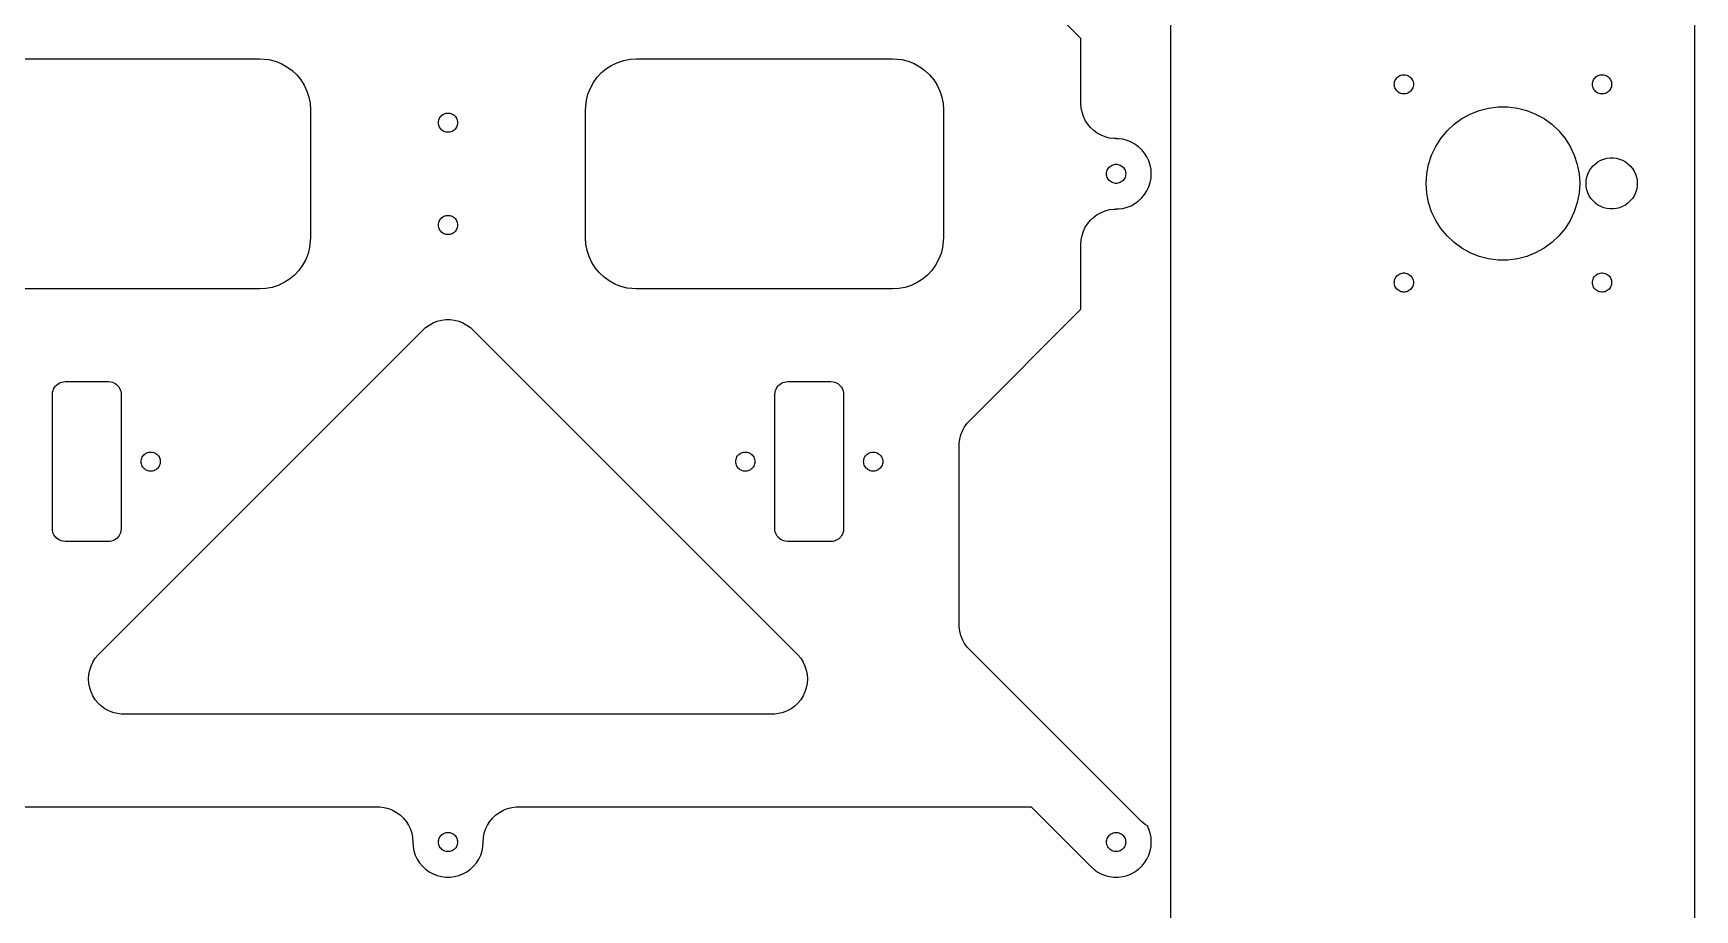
# Model space of a CAD drawing. Header units: metres. Extents: x -400 to 400, y -75 to 435.
# Drawn here: x -269.9 to -10, y 107.4 to 244.5 of the extents above; entities that cross this region are included whole.
import ezdxf

# ---------------------------------------------------------------- set-up
doc = ezdxf.new("R2010")
doc.units = ezdxf.units.M

msp = doc.modelspace()

# ---------------------------------------------------------------- linework, layer by layer
for p, q in [((-92, 365), (-92, 80)), ((-106, 243.685), (-123.315, 261)), ((-10, 20), (-10, 250)), ((-106, 233.5), (-106, 243.685)), ((-274.5, 240.5), (-234.5, 240.5)), ((-234.5, 240.5), (-233.001, 240.358)), ((-233.001, 240.358), (-232.028, 240.108)), ((-232.028, 240.108), (-231.094, 239.739)), ((-231.094, 239.739), (-230.213, 239.255)), ((-230.213, 239.255), (-229.401, 238.664)), ((-180.202, 238.972), (-179.354, 239.51)), ((-179.354, 239.51), (-178.445, 239.938)), ((-178.445, 239.938), (-177.49, 240.249)), ((-177.49, 240.249), (-176.503, 240.437)), ((-176.503, 240.437), (-175.5, 240.5)), ((-175.5, 240.5), (-135.5, 240.5)), ((-135.5, 240.5), (-134.001, 240.358)), ((-134.001, 240.358), (-133.028, 240.108)), ((-133.028, 240.108), (-132.094, 239.739)), ((-132.094, 239.739), (-131.213, 239.255)), ((-131.213, 239.255), (-130.401, 238.664)), ((-229.401, 238.664), (-228.668, 237.976)), ((-228.668, 237.976), (-228.028, 237.202)), ((-228.028, 237.202), (-227.49, 236.354)), ((-182.739, 235.906), (-182.255, 236.787)), ((-182.255, 236.787), (-181.664, 237.599)), ((-181.664, 237.599), (-180.976, 238.332)), ((-180.976, 238.332), (-180.202, 238.972)), ((-130.401, 238.664), (-129.668, 237.976)), ((-129.668, 237.976), (-129.028, 237.202)), ((-129.028, 237.202), (-128.49, 236.354)), ((-57, 236.5), (-56.9882, 236.688)), ((-56.9882, 236.312), (-57, 236.5)), ((-56.9882, 236.688), (-56.9529, 236.873)), ((-56.9529, 236.873), (-56.8947, 237.052)), ((-56.8947, 237.052), (-56.8145, 237.223)), ((-56.8145, 237.223), (-56.7135, 237.382)), ((-56.7135, 237.382), (-56.5934, 237.527)), ((-56.5934, 237.527), (-56.4561, 237.656)), ((-56.4561, 237.656), (-56.3037, 237.766)), ((-56.3037, 237.766), (-56.1387, 237.857)), ((-56.1387, 237.857), (-55.9635, 237.927)), ((-55.9635, 237.927), (-55.7811, 237.973)), ((-55.7811, 237.973), (-55.5942, 237.997)), ((-55.5942, 237.997), (-55.4058, 237.997)), ((-55.4058, 237.997), (-55.2189, 237.973)), ((-55.2189, 237.973), (-55.0365, 237.927)), ((-55.0365, 237.927), (-54.8613, 237.857)), ((-54.8613, 237.857), (-54.6963, 237.766)), ((-54.6963, 237.766), (-54.5439, 237.656)), ((-54.5439, 237.656), (-54.4066, 237.527)), ((-54.4066, 237.527), (-54.2865, 237.382)), ((-54.2865, 237.382), (-54.1855, 237.223)), ((-54.1855, 237.223), (-54.1053, 237.052)), ((-54.1053, 237.052), (-54.0471, 236.873)), ((-54.0471, 236.873), (-54.0118, 236.688)), ((-54.0118, 236.688), (-54, 236.5)), ((-54, 236.5), (-54.0118, 236.312)), ((-26, 236.5), (-25.9882, 236.688)), ((-25.9882, 236.312), (-26, 236.5)), ((-25.9882, 236.688), (-25.9529, 236.873)), ((-25.9529, 236.873), (-25.8947, 237.052)), ((-25.8947, 237.052), (-25.8145, 237.223)), ((-25.8145, 237.223), (-25.7135, 237.382)), ((-25.7135, 237.382), (-25.5935, 237.527)), ((-25.5935, 237.527), (-25.4561, 237.656)), ((-25.4561, 237.656), (-25.3037, 237.766)), ((-25.3037, 237.766), (-25.1387, 237.857)), ((-25.1387, 237.857), (-24.9635, 237.927)), ((-24.9635, 237.927), (-24.7811, 237.973)), ((-24.7811, 237.973), (-24.5942, 237.997)), ((-24.5942, 237.997), (-24.4058, 237.997)), ((-24.4058, 237.997), (-24.2189, 237.973)), ((-24.2189, 237.973), (-24.0365, 237.927)), ((-24.0365, 237.927), (-23.8613, 237.857)), ((-23.8613, 237.857), (-23.6963, 237.766)), ((-23.6963, 237.766), (-23.5439, 237.656)), ((-23.5439, 237.656), (-23.4066, 237.527)), ((-23.4066, 237.527), (-23.2865, 237.382)), ((-23.2865, 237.382), (-23.1855, 237.223)), ((-23.1855, 237.223), (-23.1053, 237.052)), ((-23.1053, 237.052), (-23.0471, 236.873)), ((-23.0471, 236.873), (-23.0118, 236.688)), ((-23.0118, 236.688), (-23, 236.5)), ((-23, 236.5), (-23.0118, 236.312)), ((-227.49, 236.354), (-227.062, 235.445)), ((-227.062, 235.445), (-226.751, 234.49)), ((-226.751, 234.49), (-226.563, 233.503)), ((-183.5, 232.5), (-183.358, 233.999)), ((-183.358, 233.999), (-183.108, 234.972)), ((-183.108, 234.972), (-182.739, 235.906)), ((-128.49, 236.354), (-128.062, 235.445)), ((-128.062, 235.445), (-127.751, 234.49)), ((-127.751, 234.49), (-127.563, 233.503)), ((-56.9529, 236.127), (-56.9882, 236.312)), ((-56.8947, 235.948), (-56.9529, 236.127)), ((-56.8145, 235.777), (-56.8947, 235.948)), ((-56.7135, 235.618), (-56.8145, 235.777)), ((-56.5934, 235.473), (-56.7135, 235.618)), ((-56.4561, 235.344), (-56.5934, 235.473)), ((-56.3037, 235.234), (-56.4561, 235.344)), ((-56.1387, 235.143), (-56.3037, 235.234)), ((-55.9635, 235.073), (-56.1387, 235.143)), ((-55.7811, 235.027), (-55.9635, 235.073)), ((-55.5942, 235.003), (-55.7811, 235.027)), ((-55.4058, 235.003), (-55.5942, 235.003)), ((-55.2189, 235.027), (-55.4058, 235.003)), ((-55.0365, 235.073), (-55.2189, 235.027)), ((-54.8613, 235.143), (-55.0365, 235.073)), ((-54.6963, 235.234), (-54.8613, 235.143)), ((-54.5439, 235.344), (-54.6963, 235.234)), ((-54.4066, 235.473), (-54.5439, 235.344)), ((-54.2865, 235.618), (-54.4066, 235.473)), ((-54.1855, 235.777), (-54.2865, 235.618)), ((-54.1053, 235.948), (-54.1855, 235.777)), ((-54.0471, 236.127), (-54.1053, 235.948)), ((-54.0118, 236.312), (-54.0471, 236.127)), ((-25.9529, 236.127), (-25.9882, 236.312)), ((-25.8947, 235.948), (-25.9529, 236.127)), ((-25.8145, 235.777), (-25.8947, 235.948)), ((-25.7135, 235.618), (-25.8145, 235.777)), ((-25.5935, 235.473), (-25.7135, 235.618)), ((-25.4561, 235.344), (-25.5935, 235.473)), ((-25.3037, 235.234), (-25.4561, 235.344)), ((-25.1387, 235.143), (-25.3037, 235.234)), ((-24.9635, 235.073), (-25.1387, 235.143)), ((-24.7811, 235.027), (-24.9635, 235.073)), ((-24.5942, 235.003), (-24.7811, 235.027)), ((-24.4058, 235.003), (-24.5942, 235.003)), ((-24.2189, 235.027), (-24.4058, 235.003)), ((-24.0365, 235.073), (-24.2189, 235.027)), ((-23.8613, 235.143), (-24.0365, 235.073)), ((-23.6963, 235.234), (-23.8613, 235.143)), ((-23.5439, 235.344), (-23.6963, 235.234)), ((-23.4066, 235.473), (-23.5439, 235.344)), ((-23.2865, 235.618), (-23.4066, 235.473)), ((-23.1855, 235.777), (-23.2865, 235.618)), ((-23.1053, 235.948), (-23.1855, 235.777)), ((-23.0471, 236.127), (-23.1053, 235.948)), ((-23.0118, 236.312), (-23.0471, 236.127)), ((-226.563, 233.503), (-226.5, 232.5)), ((-226.5, 232.5), (-226.5, 212.5)), ((-206.314, 231.223), (-206.214, 231.382)), ((-206.214, 231.382), (-206.093, 231.527)), ((-206.093, 231.527), (-205.956, 231.656)), ((-205.956, 231.656), (-205.804, 231.766)), ((-205.804, 231.766), (-205.639, 231.857)), ((-205.639, 231.857), (-205.464, 231.927)), ((-205.464, 231.927), (-205.281, 231.973)), ((-205.281, 231.973), (-205.094, 231.997)), ((-205.094, 231.997), (-204.906, 231.997)), ((-204.906, 231.997), (-204.719, 231.973)), ((-204.719, 231.973), (-204.536, 231.927)), ((-204.536, 231.927), (-204.361, 231.857)), ((-204.361, 231.857), (-204.196, 231.766)), ((-204.196, 231.766), (-204.044, 231.656)), ((-204.044, 231.656), (-203.907, 231.527)), ((-203.907, 231.527), (-203.786, 231.382)), ((-203.786, 231.382), (-203.686, 231.223)), ((-183.5, 212.5), (-183.5, 232.5)), ((-127.563, 233.503), (-127.5, 232.5)), ((-127.5, 232.5), (-127.5, 212.5)), ((-105.957, 232.811), (-106, 233.5)), ((-105.827, 232.132), (-105.957, 232.811)), ((-105.614, 231.475), (-105.827, 232.132)), ((-105.32, 230.85), (-105.614, 231.475)), ((-46.4299, 231.132), (-45.1093, 231.858)), ((-45.1093, 231.858), (-43.7082, 232.413)), ((-43.7082, 232.413), (-42.2486, 232.787)), ((-42.2486, 232.787), (-40.7535, 232.976)), ((-40.7535, 232.976), (-39.2465, 232.976)), ((-39.2465, 232.976), (-37.7514, 232.787)), ((-37.7514, 232.787), (-36.2918, 232.413)), ((-36.2918, 232.413), (-34.8907, 231.858)), ((-34.8907, 231.858), (-33.5701, 231.132)), ((-206.5, 230.5), (-206.488, 230.688)), ((-206.488, 230.312), (-206.5, 230.5)), ((-206.488, 230.688), (-206.453, 230.873)), ((-206.453, 230.127), (-206.488, 230.312)), ((-206.453, 230.873), (-206.395, 231.052)), ((-206.395, 229.948), (-206.453, 230.127)), ((-206.395, 231.052), (-206.314, 231.223)), ((-206.314, 229.777), (-206.395, 229.948)), ((-206.214, 229.618), (-206.314, 229.777)), ((-206.093, 229.473), (-206.214, 229.618)), ((-205.956, 229.344), (-206.093, 229.473)), ((-205.804, 229.234), (-205.956, 229.344)), ((-205.639, 229.143), (-205.804, 229.234)), ((-205.464, 229.073), (-205.639, 229.143)), ((-205.281, 229.027), (-205.464, 229.073)), ((-205.094, 229.003), (-205.281, 229.027)), ((-204.906, 229.003), (-205.094, 229.003)), ((-204.719, 229.027), (-204.906, 229.003)), ((-204.536, 229.073), (-204.719, 229.027)), ((-204.361, 229.143), (-204.536, 229.073)), ((-204.196, 229.234), (-204.361, 229.143)), ((-204.044, 229.344), (-204.196, 229.234)), ((-203.907, 229.473), (-204.044, 229.344)), ((-203.786, 229.618), (-203.907, 229.473)), ((-203.686, 229.777), (-203.786, 229.618)), ((-203.686, 231.223), (-203.605, 231.052)), ((-203.605, 229.948), (-203.686, 229.777)), ((-203.605, 231.052), (-203.547, 230.873)), ((-203.547, 230.127), (-203.605, 229.948)), ((-203.547, 230.873), (-203.512, 230.688)), ((-203.512, 230.312), (-203.547, 230.127)), ((-203.512, 230.688), (-203.5, 230.5)), ((-203.5, 230.5), (-203.512, 230.312)), ((-104.95, 230.267), (-105.32, 230.85)), ((-104.509, 229.735), (-104.95, 230.267)), ((-104.006, 229.262), (-104.509, 229.735)), ((-103.447, 228.856), (-104.006, 229.262)), ((-102.842, 228.523), (-103.447, 228.856)), ((-49.7082, 228.053), (-48.7476, 229.215)), ((-48.7476, 229.215), (-47.6491, 230.246)), ((-47.6491, 230.246), (-46.4299, 231.132)), ((-33.5701, 231.132), (-32.3509, 230.246)), ((-32.3509, 230.246), (-31.2524, 229.215)), ((-31.2524, 229.215), (-30.2918, 228.053)), ((-102.2, 228.269), (-102.842, 228.523)), ((-101.531, 228.097), (-102.2, 228.269)), ((-100.845, 228.011), (-101.531, 228.097)), ((-100.5, 228.011), (-100.845, 228.011)), ((-100.5, 227.989), (-100.5, 228.011)), ((-100.155, 227.989), (-100.5, 227.989)), ((-99.4694, 227.903), (-100.155, 227.989)), ((-98.8004, 227.731), (-99.4694, 227.903)), ((-98.1582, 227.477), (-98.8004, 227.731)), ((-97.553, 227.144), (-98.1582, 227.477)), ((-96.9942, 226.738), (-97.553, 227.144)), ((-96.4907, 226.265), (-96.9942, 226.738)), ((-96.0504, 225.733), (-96.4907, 226.265)), ((-51.1573, 225.417), (-50.5157, 226.781)), ((-50.5157, 226.781), (-49.7082, 228.053)), ((-30.2918, 228.053), (-29.4843, 226.781)), ((-29.4843, 226.781), (-28.8427, 225.417)), ((-101.714, 223.382), (-101.593, 223.527)), ((-101.593, 223.527), (-101.456, 223.656)), ((-101.456, 223.656), (-101.304, 223.766)), ((-101.304, 223.766), (-101.139, 223.857)), ((-101.139, 223.857), (-100.964, 223.927)), ((-100.964, 223.927), (-100.781, 223.973)), ((-100.781, 223.973), (-100.594, 223.997)), ((-100.594, 223.997), (-100.406, 223.997)), ((-100.406, 223.997), (-100.219, 223.973)), ((-100.219, 223.973), (-100.036, 223.927)), ((-100.036, 223.927), (-99.8613, 223.857)), ((-99.8613, 223.857), (-99.6963, 223.766)), ((-99.6963, 223.766), (-99.5439, 223.656)), ((-99.5439, 223.656), (-99.4066, 223.527)), ((-99.4066, 223.527), (-99.2865, 223.382)), ((-95.6803, 225.15), (-96.0504, 225.733)), ((-95.3862, 224.525), (-95.6803, 225.15)), ((-95.1728, 223.868), (-95.3862, 224.525)), ((-95.0434, 223.189), (-95.1728, 223.868)), ((-51.9054, 222.504), (-51.623, 223.984)), ((-51.623, 223.984), (-51.1573, 225.417)), ((-28.8427, 225.417), (-28.377, 223.984)), ((-28.377, 223.984), (-28.0946, 222.504)), ((-26.2361, 223.351), (-25.9159, 223.738)), ((-25.9159, 223.738), (-25.5497, 224.082)), ((-25.5497, 224.082), (-25.1433, 224.377)), ((-25.1433, 224.377), (-24.7031, 224.619)), ((-24.7031, 224.619), (-24.2361, 224.804)), ((-24.2361, 224.804), (-23.7495, 224.929)), ((-23.7495, 224.929), (-23.2512, 224.992)), ((-23.2512, 224.992), (-22.7488, 224.992)), ((-22.7488, 224.992), (-22.2505, 224.929)), ((-22.2505, 224.929), (-21.7639, 224.804)), ((-21.7639, 224.804), (-21.2969, 224.619)), ((-21.2969, 224.619), (-20.8567, 224.377)), ((-20.8567, 224.377), (-20.4503, 224.082)), ((-20.4503, 224.082), (-20.0841, 223.738)), ((-20.0841, 223.738), (-19.7639, 223.351)), ((-102, 222.5), (-101.988, 222.688)), ((-101.988, 222.312), (-102, 222.5)), ((-101.988, 222.688), (-101.953, 222.873)), ((-101.953, 222.127), (-101.988, 222.312)), ((-101.953, 222.873), (-101.895, 223.052)), ((-101.895, 221.948), (-101.953, 222.127)), ((-101.895, 223.052), (-101.814, 223.223)), ((-101.814, 221.777), (-101.895, 221.948)), ((-101.814, 223.223), (-101.714, 223.382)), ((-101.714, 221.618), (-101.814, 221.777)), ((-101.593, 221.473), (-101.714, 221.618)), ((-101.456, 221.344), (-101.593, 221.473)), ((-101.304, 221.234), (-101.456, 221.344)), ((-101.139, 221.143), (-101.304, 221.234)), ((-100.964, 221.073), (-101.139, 221.143)), ((-100.781, 221.027), (-100.964, 221.073)), ((-100.594, 221.003), (-100.781, 221.027)), ((-100.406, 221.003), (-100.594, 221.003)), ((-100.219, 221.027), (-100.406, 221.003)), ((-100.036, 221.073), (-100.219, 221.027)), ((-99.8613, 221.143), (-100.036, 221.073)), ((-99.6963, 221.234), (-99.8613, 221.143)), ((-99.5439, 221.344), (-99.6963, 221.234)), ((-99.4066, 221.473), (-99.5439, 221.344)), ((-99.2865, 221.618), (-99.4066, 221.473)), ((-99.2865, 223.382), (-99.1855, 223.223)), ((-99.1855, 221.777), (-99.2865, 221.618)), ((-99.1855, 223.223), (-99.1053, 223.052)), ((-99.1053, 221.948), (-99.1855, 221.777)), ((-99.1053, 223.052), (-99.0471, 222.873)), ((-99.0471, 222.127), (-99.1053, 221.948)), ((-99.0471, 222.873), (-99.0118, 222.688)), ((-99.0118, 222.312), (-99.0471, 222.127)), ((-99.0118, 222.688), (-99, 222.5)), ((-99, 222.5), (-99.0118, 222.312)), ((-95.3862, 220.475), (-95.1728, 221.132)), ((-95.1728, 221.132), (-95.0434, 221.811)), ((-95, 222.5), (-95.0434, 223.189)), ((-95.0434, 221.811), (-95, 222.5)), ((-52, 221), (-51.9054, 222.504)), ((-51.9054, 219.496), (-52, 221)), ((-28.0946, 222.504), (-28, 221)), ((-28, 221), (-28.0946, 219.496)), ((-27, 221), (-26.9685, 221.501)), ((-26.9685, 220.499), (-27, 221)), ((-26.9685, 221.501), (-26.8743, 221.995)), ((-26.8743, 221.995), (-26.7191, 222.472)), ((-26.7191, 222.472), (-26.5052, 222.927)), ((-26.5052, 222.927), (-26.2361, 223.351)), ((-19.7639, 223.351), (-19.4948, 222.927)), ((-19.4948, 222.927), (-19.2809, 222.472)), ((-19.2809, 222.472), (-19.1257, 221.995)), ((-19.1257, 221.995), (-19.0316, 221.501)), ((-19.0316, 221.501), (-19, 221)), ((-19, 221), (-19.0316, 220.499)), ((-96.9942, 218.262), (-96.4907, 218.735)), ((-96.4907, 218.735), (-96.0504, 219.267)), ((-96.0504, 219.267), (-95.6803, 219.85)), ((-95.6803, 219.85), (-95.3862, 220.475)), ((-51.623, 218.016), (-51.9054, 219.496)), ((-28.0946, 219.496), (-28.377, 218.016)), ((-26.8743, 220.005), (-26.9685, 220.499)), ((-26.7191, 219.528), (-26.8743, 220.005)), ((-26.5052, 219.073), (-26.7191, 219.528)), ((-26.2361, 218.649), (-26.5052, 219.073)), ((-25.9159, 218.262), (-26.2361, 218.649)), ((-19.7639, 218.649), (-20.0841, 218.262)), ((-19.4948, 219.073), (-19.7639, 218.649)), ((-19.2809, 219.528), (-19.4948, 219.073)), ((-19.1257, 220.005), (-19.2809, 219.528)), ((-19.0316, 220.499), (-19.1257, 220.005)), ((-205.956, 215.656), (-205.804, 215.766)), ((-205.804, 215.766), (-205.639, 215.857)), ((-205.639, 215.857), (-205.464, 215.927)), ((-205.464, 215.927), (-205.281, 215.973)), ((-205.281, 215.973), (-205.094, 215.997)), ((-205.094, 215.997), (-204.906, 215.997)), ((-204.906, 215.997), (-204.719, 215.973)), ((-204.719, 215.973), (-204.536, 215.927)), ((-204.536, 215.927), (-204.361, 215.857)), ((-204.361, 215.857), (-204.196, 215.766)), ((-204.196, 215.766), (-204.044, 215.656)), ((-104.509, 215.265), (-104.006, 215.738)), ((-104.006, 215.738), (-103.447, 216.144)), ((-103.447, 216.144), (-102.842, 216.477)), ((-102.842, 216.477), (-102.2, 216.731)), ((-102.2, 216.731), (-101.531, 216.903)), ((-101.531, 216.903), (-100.845, 216.989)), ((-100.845, 216.989), (-100.5, 216.989)), ((-100.5, 216.989), (-100.5, 217.011)), ((-100.5, 217.011), (-100.155, 217.011)), ((-100.155, 217.011), (-99.4694, 217.097)), ((-99.4694, 217.097), (-98.8004, 217.269)), ((-98.8004, 217.269), (-98.1582, 217.523)), ((-98.1582, 217.523), (-97.553, 217.856)), ((-97.553, 217.856), (-96.9942, 218.262)), ((-51.1573, 216.583), (-51.623, 218.016)), ((-50.5157, 215.219), (-51.1573, 216.583)), ((-28.8427, 216.583), (-29.4843, 215.219)), ((-28.377, 218.016), (-28.8427, 216.583)), ((-25.5497, 217.918), (-25.9159, 218.262)), ((-25.1433, 217.623), (-25.5497, 217.918)), ((-24.7031, 217.381), (-25.1433, 217.623)), ((-24.2361, 217.196), (-24.7031, 217.381)), ((-23.7495, 217.071), (-24.2361, 217.196)), ((-23.2512, 217.008), (-23.7495, 217.071)), ((-22.7488, 217.008), (-23.2512, 217.008)), ((-22.2505, 217.071), (-22.7488, 217.008)), ((-21.7639, 217.196), (-22.2505, 217.071)), ((-21.2969, 217.381), (-21.7639, 217.196)), ((-20.8567, 217.623), (-21.2969, 217.381)), ((-20.4503, 217.918), (-20.8567, 217.623)), ((-20.0841, 218.262), (-20.4503, 217.918)), ((-206.5, 214.5), (-206.488, 214.688)), ((-206.488, 214.312), (-206.5, 214.5)), ((-206.488, 214.688), (-206.453, 214.873)), ((-206.453, 214.127), (-206.488, 214.312)), ((-206.453, 214.873), (-206.395, 215.052)), ((-206.395, 213.948), (-206.453, 214.127)), ((-206.395, 215.052), (-206.314, 215.223)), ((-206.314, 213.777), (-206.395, 213.948)), ((-206.314, 215.223), (-206.214, 215.382)), ((-206.214, 213.618), (-206.314, 213.777)), ((-206.214, 215.382), (-206.093, 215.527)), ((-206.093, 213.473), (-206.214, 213.618)), ((-206.093, 215.527), (-205.956, 215.656)), ((-205.956, 213.344), (-206.093, 213.473)), ((-205.804, 213.234), (-205.956, 213.344)), ((-205.639, 213.143), (-205.804, 213.234)), ((-205.464, 213.073), (-205.639, 213.143)), ((-204.361, 213.143), (-204.536, 213.073)), ((-204.196, 213.234), (-204.361, 213.143)), ((-204.044, 213.344), (-204.196, 213.234)), ((-204.044, 215.656), (-203.907, 215.527)), ((-203.907, 213.473), (-204.044, 213.344)), ((-203.907, 215.527), (-203.786, 215.382)), ((-203.786, 213.618), (-203.907, 213.473)), ((-203.786, 215.382), (-203.686, 215.223)), ((-203.686, 213.777), (-203.786, 213.618)), ((-203.686, 215.223), (-203.605, 215.052)), ((-203.605, 213.948), (-203.686, 213.777)), ((-203.605, 215.052), (-203.547, 214.873)), ((-203.547, 214.127), (-203.605, 213.948)), ((-203.547, 214.873), (-203.512, 214.688)), ((-203.512, 214.312), (-203.547, 214.127)), ((-203.512, 214.688), (-203.5, 214.5)), ((-203.5, 214.5), (-203.512, 214.312)), ((-105.827, 212.868), (-105.614, 213.525)), ((-105.614, 213.525), (-105.32, 214.15)), ((-105.32, 214.15), (-104.95, 214.733)), ((-104.95, 214.733), (-104.509, 215.265)), ((-49.7082, 213.947), (-50.5157, 215.219)), ((-48.7476, 212.785), (-49.7082, 213.947)), ((-30.2918, 213.947), (-31.2524, 212.785)), ((-29.4843, 215.219), (-30.2918, 213.947)), ((-226.642, 211.001), (-226.892, 210.028)), ((-226.5, 212.5), (-226.642, 211.001)), ((-205.281, 213.027), (-205.464, 213.073)), ((-205.094, 213.003), (-205.281, 213.027)), ((-204.906, 213.003), (-205.094, 213.003)), ((-204.719, 213.027), (-204.906, 213.003)), ((-204.536, 213.073), (-204.719, 213.027)), ((-183.437, 211.497), (-183.5, 212.5)), ((-183.249, 210.51), (-183.437, 211.497)), ((-182.938, 209.555), (-183.249, 210.51)), ((-127.642, 211.001), (-127.892, 210.028)), ((-127.5, 212.5), (-127.642, 211.001)), ((-106, 211.5), (-105.957, 212.189)), ((-106, 201.315), (-106, 211.5)), ((-105.957, 212.189), (-105.827, 212.868)), ((-47.6491, 211.754), (-48.7476, 212.785)), ((-46.4299, 210.868), (-47.6491, 211.754)), ((-45.1093, 210.142), (-46.4299, 210.868)), ((-33.5701, 210.868), (-34.8907, 210.142)), ((-32.3509, 211.754), (-33.5701, 210.868)), ((-31.2524, 212.785), (-32.3509, 211.754)), ((-227.745, 208.213), (-228.336, 207.401)), ((-227.261, 209.094), (-227.745, 208.213)), ((-226.892, 210.028), (-227.261, 209.094)), ((-182.51, 208.646), (-182.938, 209.555)), ((-181.972, 207.798), (-182.51, 208.646)), ((-128.745, 208.213), (-129.336, 207.401)), ((-128.261, 209.094), (-128.745, 208.213)), ((-127.892, 210.028), (-128.261, 209.094)), ((-43.7082, 209.587), (-45.1093, 210.142)), ((-42.2486, 209.213), (-43.7082, 209.587)), ((-40.7535, 209.024), (-42.2486, 209.213)), ((-39.2465, 209.024), (-40.7535, 209.024)), ((-37.7514, 209.213), (-39.2465, 209.024)), ((-36.2918, 209.587), (-37.7514, 209.213)), ((-34.8907, 210.142), (-36.2918, 209.587)), ((-230.646, 205.49), (-231.555, 205.062)), ((-229.798, 206.028), (-230.646, 205.49)), ((-229.024, 206.668), (-229.798, 206.028)), ((-228.336, 207.401), (-229.024, 206.668)), ((-181.332, 207.024), (-181.972, 207.798)), ((-180.599, 206.336), (-181.332, 207.024)), ((-179.787, 205.745), (-180.599, 206.336)), ((-178.906, 205.261), (-179.787, 205.745)), ((-131.646, 205.49), (-132.555, 205.062)), ((-130.798, 206.028), (-131.646, 205.49)), ((-130.024, 206.668), (-130.798, 206.028)), ((-129.336, 207.401), (-130.024, 206.668)), ((-57, 205.5), (-56.9882, 205.688)), ((-56.9882, 205.312), (-57, 205.5)), ((-56.9882, 205.688), (-56.9529, 205.873)), ((-56.9529, 205.127), (-56.9882, 205.312)), ((-56.9529, 205.873), (-56.8947, 206.052)), ((-56.8947, 206.052), (-56.8145, 206.223)), ((-56.8145, 206.223), (-56.7135, 206.382)), ((-56.7135, 206.382), (-56.5934, 206.527)), ((-56.5934, 206.527), (-56.4561, 206.656)), ((-56.4561, 206.656), (-56.3037, 206.766)), ((-56.3037, 206.766), (-56.1387, 206.857)), ((-56.1387, 206.857), (-55.9635, 206.927)), ((-55.9635, 206.927), (-55.7811, 206.973)), ((-55.7811, 206.973), (-55.5942, 206.997)), ((-55.5942, 206.997), (-55.4058, 206.997)), ((-55.4058, 206.997), (-55.2189, 206.973)), ((-55.2189, 206.973), (-55.0365, 206.927)), ((-55.0365, 206.927), (-54.8613, 206.857)), ((-54.8613, 206.857), (-54.6963, 206.766)), ((-54.6963, 206.766), (-54.5439, 206.656)), ((-54.5439, 206.656), (-54.4066, 206.527)), ((-54.4066, 206.527), (-54.2865, 206.382)), ((-54.2865, 206.382), (-54.1855, 206.223)), ((-54.1855, 206.223), (-54.1053, 206.052)), ((-54.1053, 206.052), (-54.0471, 205.873)), ((-54.0471, 205.873), (-54.0118, 205.688)), ((-54.0118, 205.312), (-54.0471, 205.127)), ((-54.0118, 205.688), (-54, 205.5)), ((-54, 205.5), (-54.0118, 205.312)), ((-26, 205.5), (-25.9882, 205.688)), ((-25.9882, 205.312), (-26, 205.5)), ((-25.9882, 205.688), (-25.9529, 205.873)), ((-25.9529, 205.127), (-25.9882, 205.312)), ((-25.9529, 205.873), (-25.8947, 206.052)), ((-25.8947, 206.052), (-25.8145, 206.223)), ((-25.8145, 206.223), (-25.7135, 206.382)), ((-25.7135, 206.382), (-25.5935, 206.527)), ((-25.5935, 206.527), (-25.4561, 206.656)), ((-25.4561, 206.656), (-25.3037, 206.766)), ((-25.3037, 206.766), (-25.1387, 206.857)), ((-25.1387, 206.857), (-24.9635, 206.927)), ((-24.9635, 206.927), (-24.7811, 206.973)), ((-24.7811, 206.973), (-24.5942, 206.997)), ((-24.5942, 206.997), (-24.4058, 206.997)), ((-24.4058, 206.997), (-24.2189, 206.973)), ((-24.2189, 206.973), (-24.0365, 206.927)), ((-24.0365, 206.927), (-23.8613, 206.857)), ((-23.8613, 206.857), (-23.6963, 206.766)), ((-23.6963, 206.766), (-23.5439, 206.656)), ((-23.5439, 206.656), (-23.4066, 206.527)), ((-23.4066, 206.527), (-23.2865, 206.382)), ((-23.2865, 206.382), (-23.1855, 206.223)), ((-23.1855, 206.223), (-23.1053, 206.052)), ((-23.1053, 206.052), (-23.0471, 205.873)), ((-23.0471, 205.873), (-23.0118, 205.688)), ((-23.0118, 205.312), (-23.0471, 205.127)), ((-23.0118, 205.688), (-23, 205.5)), ((-23, 205.5), (-23.0118, 205.312)), ((-234.5, 204.5), (-274.5, 204.5)), ((-233.497, 204.563), (-234.5, 204.5)), ((-232.51, 204.751), (-233.497, 204.563)), ((-231.555, 205.062), (-232.51, 204.751)), ((-177.972, 204.892), (-178.906, 205.261)), ((-176.999, 204.642), (-177.972, 204.892)), ((-175.5, 204.5), (-176.999, 204.642)), ((-135.5, 204.5), (-175.5, 204.5)), ((-134.497, 204.563), (-135.5, 204.5)), ((-133.51, 204.751), (-134.497, 204.563)), ((-132.555, 205.062), (-133.51, 204.751)), ((-56.8947, 204.948), (-56.9529, 205.127)), ((-56.8145, 204.777), (-56.8947, 204.948)), ((-56.7135, 204.618), (-56.8145, 204.777)), ((-56.5934, 204.473), (-56.7135, 204.618)), ((-56.4561, 204.344), (-56.5934, 204.473)), ((-56.3037, 204.234), (-56.4561, 204.344)), ((-56.1387, 204.143), (-56.3037, 204.234)), ((-55.9635, 204.073), (-56.1387, 204.143)), ((-55.7811, 204.027), (-55.9635, 204.073)), ((-55.5942, 204.003), (-55.7811, 204.027)), ((-55.4058, 204.003), (-55.5942, 204.003)), ((-55.2189, 204.027), (-55.4058, 204.003)), ((-55.0365, 204.073), (-55.2189, 204.027)), ((-54.8613, 204.143), (-55.0365, 204.073)), ((-54.6963, 204.234), (-54.8613, 204.143)), ((-54.5439, 204.344), (-54.6963, 204.234)), ((-54.4066, 204.473), (-54.5439, 204.344)), ((-54.2865, 204.618), (-54.4066, 204.473)), ((-54.1855, 204.777), (-54.2865, 204.618)), ((-54.1053, 204.948), (-54.1855, 204.777)), ((-54.0471, 205.127), (-54.1053, 204.948)), ((-25.8947, 204.948), (-25.9529, 205.127)), ((-25.8145, 204.777), (-25.8947, 204.948)), ((-25.7135, 204.618), (-25.8145, 204.777)), ((-25.5935, 204.473), (-25.7135, 204.618)), ((-25.4561, 204.344), (-25.5935, 204.473)), ((-25.3037, 204.234), (-25.4561, 204.344)), ((-25.1387, 204.143), (-25.3037, 204.234)), ((-24.9635, 204.073), (-25.1387, 204.143)), ((-24.7811, 204.027), (-24.9635, 204.073)), ((-24.5942, 204.003), (-24.7811, 204.027)), ((-24.4058, 204.003), (-24.5942, 204.003)), ((-24.2189, 204.027), (-24.4058, 204.003)), ((-24.0365, 204.073), (-24.2189, 204.027)), ((-23.8613, 204.143), (-24.0365, 204.073)), ((-23.6963, 204.234), (-23.8613, 204.143)), ((-23.5439, 204.344), (-23.6963, 204.234)), ((-23.4066, 204.473), (-23.5439, 204.344)), ((-23.2865, 204.618), (-23.4066, 204.473)), ((-23.1855, 204.777), (-23.2865, 204.618)), ((-23.1053, 204.948), (-23.1855, 204.777)), ((-23.0471, 205.127), (-23.1053, 204.948)), ((-123.315, 184), (-106, 201.315)), ((-259.725, 147.265), (-209.009, 197.981)), ((-209.009, 197.981), (-208.506, 198.454)), ((-208.506, 198.454), (-207.947, 198.86)), ((-207.947, 198.86), (-207.342, 199.192)), ((-207.342, 199.192), (-206.7, 199.447)), ((-206.7, 199.447), (-206.031, 199.618)), ((-206.031, 199.618), (-205.345, 199.705)), ((-205.345, 199.705), (-204.655, 199.705)), ((-204.655, 199.705), (-203.969, 199.618)), ((-203.969, 199.618), (-203.3, 199.447)), ((-203.3, 199.447), (-202.658, 199.192)), ((-202.658, 199.192), (-202.053, 198.86)), ((-202.053, 198.86), (-201.494, 198.454)), ((-201.494, 198.454), (-200.991, 197.981)), ((-200.991, 197.981), (-150.275, 147.265)), ((-266.051, 189.618), (-265.839, 189.753)), ((-265.839, 189.753), (-265.611, 189.86)), ((-265.611, 189.86), (-265.372, 189.937)), ((-265.372, 189.937), (-265.126, 189.984)), ((-265.126, 189.984), (-264.875, 190)), ((-264.875, 190), (-258.125, 190)), ((-258.125, 190), (-257.75, 189.965)), ((-257.75, 189.965), (-257.507, 189.902)), ((-257.507, 189.902), (-257.273, 189.81)), ((-257.273, 189.81), (-257.053, 189.689)), ((-153.051, 189.618), (-152.839, 189.753)), ((-152.839, 189.753), (-152.611, 189.86)), ((-152.611, 189.86), (-152.372, 189.937)), ((-152.372, 189.937), (-152.126, 189.984)), ((-152.126, 189.984), (-151.875, 190)), ((-151.875, 190), (-145.125, 190)), ((-145.125, 190), (-144.75, 189.965)), ((-144.75, 189.965), (-144.507, 189.902)), ((-144.507, 189.902), (-144.273, 189.81)), ((-144.273, 189.81), (-144.053, 189.689)), ((-266.875, 188), (-266.84, 188.375)), ((-266.875, 167), (-266.875, 188)), ((-266.84, 188.375), (-266.777, 188.618)), ((-266.777, 188.618), (-266.685, 188.852)), ((-266.685, 188.852), (-266.564, 189.072)), ((-266.564, 189.072), (-266.416, 189.275)), ((-266.416, 189.275), (-266.244, 189.458)), ((-266.244, 189.458), (-266.051, 189.618)), ((-257.053, 189.689), (-256.85, 189.541)), ((-256.85, 189.541), (-256.667, 189.369)), ((-256.667, 189.369), (-256.507, 189.176)), ((-256.507, 189.176), (-256.372, 188.964)), ((-256.372, 188.964), (-256.265, 188.736)), ((-256.265, 188.736), (-256.188, 188.497)), ((-256.188, 188.497), (-256.141, 188.251)), ((-256.141, 188.251), (-256.125, 188)), ((-256.125, 188), (-256.125, 167)), ((-153.875, 188), (-153.84, 188.375)), ((-153.875, 167), (-153.875, 188)), ((-153.84, 188.375), (-153.777, 188.618)), ((-153.777, 188.618), (-153.685, 188.852)), ((-153.685, 188.852), (-153.564, 189.072)), ((-153.564, 189.072), (-153.416, 189.275)), ((-153.416, 189.275), (-153.244, 189.458)), ((-153.244, 189.458), (-153.051, 189.618)), ((-144.053, 189.689), (-143.85, 189.541)), ((-143.85, 189.541), (-143.667, 189.369)), ((-143.667, 189.369), (-143.507, 189.176)), ((-143.507, 189.176), (-143.372, 188.964)), ((-143.372, 188.964), (-143.265, 188.736)), ((-143.265, 188.736), (-143.188, 188.497)), ((-143.188, 188.497), (-143.141, 188.251)), ((-143.141, 188.251), (-143.125, 188)), ((-143.125, 188), (-143.125, 167)), ((-124.781, 181.69), (-124.527, 182.333)), ((-124.527, 182.333), (-124.194, 182.938)), ((-124.194, 182.938), (-123.788, 183.497)), ((-123.788, 183.497), (-123.315, 184)), ((-125.039, 180.336), (-124.953, 181.021)), ((-125.039, 151.664), (-125.039, 180.336)), ((-124.953, 181.021), (-124.781, 181.69)), ((-253, 177.5), (-252.988, 177.688)), ((-252.988, 177.312), (-253, 177.5)), ((-252.988, 177.688), (-252.953, 177.873)), ((-252.953, 177.127), (-252.988, 177.312)), ((-252.953, 177.873), (-252.895, 178.052)), ((-252.895, 176.948), (-252.953, 177.127)), ((-252.895, 178.052), (-252.814, 178.223)), ((-252.814, 176.777), (-252.895, 176.948)), ((-252.814, 178.223), (-252.714, 178.382)), ((-252.714, 176.618), (-252.814, 176.777)), ((-252.714, 178.382), (-252.593, 178.527)), ((-252.593, 178.527), (-252.456, 178.656)), ((-252.456, 178.656), (-252.304, 178.766)), ((-252.304, 178.766), (-252.139, 178.857)), ((-252.139, 178.857), (-251.964, 178.927)), ((-251.964, 178.927), (-251.781, 178.973)), ((-251.781, 178.973), (-251.594, 178.997)), ((-251.594, 178.997), (-251.406, 178.997)), ((-251.406, 178.997), (-251.219, 178.973)), ((-251.219, 178.973), (-251.036, 178.927)), ((-251.036, 178.927), (-250.861, 178.857)), ((-250.861, 178.857), (-250.696, 178.766)), ((-250.696, 178.766), (-250.544, 178.656)), ((-250.544, 178.656), (-250.407, 178.527)), ((-250.407, 178.527), (-250.286, 178.382)), ((-250.286, 178.382), (-250.186, 178.223)), ((-250.186, 176.777), (-250.286, 176.618)), ((-250.186, 178.223), (-250.105, 178.052)), ((-250.105, 176.948), (-250.186, 176.777)), ((-250.105, 178.052), (-250.047, 177.873)), ((-250.047, 177.127), (-250.105, 176.948)), ((-250.047, 177.873), (-250.012, 177.688)), ((-250.012, 177.312), (-250.047, 177.127)), ((-250.012, 177.688), (-250, 177.5)), ((-250, 177.5), (-250.012, 177.312)), ((-160, 177.5), (-159.988, 177.688)), ((-159.988, 177.312), (-160, 177.5)), ((-159.988, 177.688), (-159.953, 177.873)), ((-159.953, 177.127), (-159.988, 177.312)), ((-159.953, 177.873), (-159.895, 178.052)), ((-159.895, 176.948), (-159.953, 177.127)), ((-159.895, 178.052), (-159.814, 178.223)), ((-159.814, 176.777), (-159.895, 176.948)), ((-159.814, 178.223), (-159.714, 178.382)), ((-159.714, 176.618), (-159.814, 176.777)), ((-159.714, 178.382), (-159.593, 178.527)), ((-159.593, 178.527), (-159.456, 178.656)), ((-159.456, 178.656), (-159.304, 178.766)), ((-159.304, 178.766), (-159.139, 178.857)), ((-159.139, 178.857), (-158.964, 178.927)), ((-158.964, 178.927), (-158.781, 178.973)), ((-158.781, 178.973), (-158.594, 178.997)), ((-158.594, 178.997), (-158.406, 178.997)), ((-158.406, 178.997), (-158.219, 178.973)), ((-158.219, 178.973), (-158.036, 178.927)), ((-158.036, 178.927), (-157.861, 178.857)), ((-157.861, 178.857), (-157.696, 178.766)), ((-157.696, 178.766), (-157.544, 178.656)), ((-157.544, 178.656), (-157.407, 178.527)), ((-157.407, 178.527), (-157.286, 178.382)), ((-157.286, 178.382), (-157.186, 178.223)), ((-157.186, 176.777), (-157.286, 176.618)), ((-157.186, 178.223), (-157.105, 178.052)), ((-157.105, 176.948), (-157.186, 176.777)), ((-157.105, 178.052), (-157.047, 177.873)), ((-157.047, 177.127), (-157.105, 176.948)), ((-157.047, 177.873), (-157.012, 177.688)), ((-157.012, 177.312), (-157.047, 177.127)), ((-157.012, 177.688), (-157, 177.5)), ((-157, 177.5), (-157.012, 177.312)), ((-140, 177.5), (-139.988, 177.688)), ((-139.988, 177.312), (-140, 177.5)), ((-139.988, 177.688), (-139.953, 177.873)), ((-139.953, 177.127), (-139.988, 177.312)), ((-139.953, 177.873), (-139.895, 178.052)), ((-139.895, 176.948), (-139.953, 177.127)), ((-139.895, 178.052), (-139.814, 178.223)), ((-139.814, 176.777), (-139.895, 176.948)), ((-139.814, 178.223), (-139.714, 178.382)), ((-139.714, 176.618), (-139.814, 176.777)), ((-139.714, 178.382), (-139.593, 178.527)), ((-139.593, 178.527), (-139.456, 178.656)), ((-139.456, 178.656), (-139.304, 178.766)), ((-139.304, 178.766), (-139.139, 178.857)), ((-139.139, 178.857), (-138.964, 178.927)), ((-138.964, 178.927), (-138.781, 178.973)), ((-138.781, 178.973), (-138.594, 178.997)), ((-138.594, 178.997), (-138.406, 178.997)), ((-138.406, 178.997), (-138.219, 178.973)), ((-138.219, 178.973), (-138.036, 178.927)), ((-138.036, 178.927), (-137.861, 178.857)), ((-137.861, 178.857), (-137.696, 178.766)), ((-137.696, 178.766), (-137.544, 178.656)), ((-137.544, 178.656), (-137.407, 178.527)), ((-137.407, 178.527), (-137.286, 178.382)), ((-137.286, 178.382), (-137.186, 178.223)), ((-137.186, 176.777), (-137.286, 176.618)), ((-137.186, 178.223), (-137.105, 178.052)), ((-137.105, 176.948), (-137.186, 176.777)), ((-137.105, 178.052), (-137.047, 177.873)), ((-137.047, 177.127), (-137.105, 176.948)), ((-137.047, 177.873), (-137.012, 177.688)), ((-137.012, 177.312), (-137.047, 177.127)), ((-137.012, 177.688), (-137, 177.5)), ((-137, 177.5), (-137.012, 177.312)), ((-252.593, 176.473), (-252.714, 176.618)), ((-252.456, 176.344), (-252.593, 176.473)), ((-252.304, 176.234), (-252.456, 176.344)), ((-252.139, 176.143), (-252.304, 176.234)), ((-251.964, 176.073), (-252.139, 176.143)), ((-251.781, 176.027), (-251.964, 176.073)), ((-251.594, 176.003), (-251.781, 176.027)), ((-251.406, 176.003), (-251.594, 176.003)), ((-251.219, 176.027), (-251.406, 176.003)), ((-251.036, 176.073), (-251.219, 176.027)), ((-250.861, 176.143), (-251.036, 176.073)), ((-250.696, 176.234), (-250.861, 176.143)), ((-250.544, 176.344), (-250.696, 176.234)), ((-250.407, 176.473), (-250.544, 176.344)), ((-250.286, 176.618), (-250.407, 176.473)), ((-159.593, 176.473), (-159.714, 176.618)), ((-159.456, 176.344), (-159.593, 176.473)), ((-159.304, 176.234), (-159.456, 176.344)), ((-159.139, 176.143), (-159.304, 176.234)), ((-158.964, 176.073), (-159.139, 176.143)), ((-158.781, 176.027), (-158.964, 176.073)), ((-158.594, 176.003), (-158.781, 176.027)), ((-158.406, 176.003), (-158.594, 176.003)), ((-158.219, 176.027), (-158.406, 176.003)), ((-158.036, 176.073), (-158.219, 176.027)), ((-157.861, 176.143), (-158.036, 176.073)), ((-157.696, 176.234), (-157.861, 176.143)), ((-157.544, 176.344), (-157.696, 176.234)), ((-157.407, 176.473), (-157.544, 176.344)), ((-157.286, 176.618), (-157.407, 176.473)), ((-139.593, 176.473), (-139.714, 176.618)), ((-139.456, 176.344), (-139.593, 176.473)), ((-139.304, 176.234), (-139.456, 176.344)), ((-139.139, 176.143), (-139.304, 176.234)), ((-138.964, 176.073), (-139.139, 176.143)), ((-138.781, 176.027), (-138.964, 176.073)), ((-138.594, 176.003), (-138.781, 176.027)), ((-138.406, 176.003), (-138.594, 176.003)), ((-138.219, 176.027), (-138.406, 176.003)), ((-138.036, 176.073), (-138.219, 176.027)), ((-137.861, 176.143), (-138.036, 176.073)), ((-137.696, 176.234), (-137.861, 176.143)), ((-137.544, 176.344), (-137.696, 176.234)), ((-137.407, 176.473), (-137.544, 176.344)), ((-137.286, 176.618), (-137.407, 176.473)), ((-266.859, 166.749), (-266.875, 167)), ((-266.812, 166.503), (-266.859, 166.749)), ((-266.735, 166.264), (-266.812, 166.503)), ((-256.223, 166.382), (-256.315, 166.148)), ((-256.16, 166.625), (-256.223, 166.382)), ((-256.125, 167), (-256.16, 166.625)), ((-153.859, 166.749), (-153.875, 167)), ((-153.812, 166.503), (-153.859, 166.749)), ((-153.735, 166.264), (-153.812, 166.503)), ((-143.223, 166.382), (-143.315, 166.148)), ((-143.16, 166.625), (-143.223, 166.382)), ((-143.125, 167), (-143.16, 166.625)), ((-266.628, 166.036), (-266.735, 166.264)), ((-266.493, 165.824), (-266.628, 166.036)), ((-266.333, 165.631), (-266.493, 165.824)), ((-266.15, 165.459), (-266.333, 165.631)), ((-265.947, 165.311), (-266.15, 165.459)), ((-265.727, 165.19), (-265.947, 165.311)), ((-265.493, 165.098), (-265.727, 165.19)), ((-265.25, 165.035), (-265.493, 165.098)), ((-264.875, 165), (-265.25, 165.035)), ((-258.125, 165), (-264.875, 165)), ((-257.874, 165.016), (-258.125, 165)), ((-257.628, 165.063), (-257.874, 165.016)), ((-257.389, 165.14), (-257.628, 165.063)), ((-257.161, 165.247), (-257.389, 165.14)), ((-256.949, 165.382), (-257.161, 165.247)), ((-256.756, 165.542), (-256.949, 165.382)), ((-256.584, 165.725), (-256.756, 165.542)), ((-256.436, 165.928), (-256.584, 165.725)), ((-256.315, 166.148), (-256.436, 165.928)), ((-153.628, 166.036), (-153.735, 166.264)), ((-153.493, 165.824), (-153.628, 166.036)), ((-153.333, 165.631), (-153.493, 165.824)), ((-153.15, 165.459), (-153.333, 165.631)), ((-152.947, 165.311), (-153.15, 165.459)), ((-152.727, 165.19), (-152.947, 165.311)), ((-152.493, 165.098), (-152.727, 165.19)), ((-152.25, 165.035), (-152.493, 165.098)), ((-151.875, 165), (-152.25, 165.035)), ((-145.125, 165), (-151.875, 165)), ((-144.874, 165.016), (-145.125, 165)), ((-144.628, 165.063), (-144.874, 165.016)), ((-144.389, 165.14), (-144.628, 165.063)), ((-144.161, 165.247), (-144.389, 165.14)), ((-143.949, 165.382), (-144.161, 165.247)), ((-143.756, 165.542), (-143.949, 165.382)), ((-143.584, 165.725), (-143.756, 165.542)), ((-143.436, 165.928), (-143.584, 165.725)), ((-143.315, 166.148), (-143.436, 165.928)), ((-124.953, 150.979), (-125.039, 151.664)), ((-124.781, 150.31), (-124.953, 150.979)), ((-124.527, 149.667), (-124.781, 150.31)), ((-124.194, 149.062), (-124.527, 149.667)), ((-123.788, 148.503), (-124.194, 149.062)), ((-123.315, 148), (-123.788, 148.503)), ((-260.829, 145.525), (-260.535, 146.15)), ((-260.535, 146.15), (-260.165, 146.733)), ((-260.165, 146.733), (-259.725, 147.265)), ((-150.275, 147.265), (-149.835, 146.733)), ((-149.835, 146.733), (-149.465, 146.15)), ((-149.465, 146.15), (-149.171, 145.525)), ((-96.49, 121.175), (-123.315, 148)), ((-261.216, 143.5), (-261.172, 144.189)), ((-261.172, 142.811), (-261.216, 143.5)), ((-261.172, 144.189), (-261.043, 144.868)), ((-261.043, 144.868), (-260.829, 145.525)), ((-149.171, 145.525), (-148.957, 144.868)), ((-148.957, 144.868), (-148.828, 144.189)), ((-148.828, 144.189), (-148.784, 143.5)), ((-148.784, 143.5), (-148.828, 142.811)), ((-261.043, 142.132), (-261.172, 142.811)), ((-260.829, 141.475), (-261.043, 142.132)), ((-260.535, 140.85), (-260.829, 141.475)), ((-260.165, 140.267), (-260.535, 140.85)), ((-149.465, 140.85), (-149.835, 140.267)), ((-149.171, 141.475), (-149.465, 140.85)), ((-148.957, 142.132), (-149.171, 141.475)), ((-148.828, 142.811), (-148.957, 142.132)), ((-259.725, 139.735), (-260.165, 140.267)), ((-259.222, 139.262), (-259.725, 139.735)), ((-258.663, 138.856), (-259.222, 139.262)), ((-258.058, 138.523), (-258.663, 138.856)), ((-257.415, 138.269), (-258.058, 138.523)), ((-256.746, 138.097), (-257.415, 138.269)), ((-256.061, 138.011), (-256.746, 138.097)), ((-153.939, 138.011), (-256.061, 138.011)), ((-153.254, 138.097), (-153.939, 138.011)), ((-152.585, 138.269), (-153.254, 138.097)), ((-151.942, 138.523), (-152.585, 138.269)), ((-151.337, 138.856), (-151.942, 138.523)), ((-150.778, 139.262), (-151.337, 138.856)), ((-150.275, 139.735), (-150.778, 139.262)), ((-149.835, 140.267), (-150.275, 139.735)), ((-296.226, 123.5), (-216, 123.5)), ((-216, 123.5), (-216, 123.489)), ((-216, 123.489), (-215.655, 123.489)), ((-215.655, 123.489), (-214.969, 123.403)), ((-214.969, 123.403), (-214.3, 123.231)), ((-214.3, 123.231), (-213.658, 122.977)), ((-213.658, 122.977), (-213.053, 122.644)), ((-213.053, 122.644), (-212.494, 122.238)), ((-212.494, 122.238), (-211.991, 121.765)), ((-198.009, 121.765), (-197.506, 122.238)), ((-197.506, 122.238), (-196.947, 122.644)), ((-196.947, 122.644), (-196.342, 122.977)), ((-196.342, 122.977), (-195.7, 123.231)), ((-195.7, 123.231), (-195.031, 123.403)), ((-195.031, 123.403), (-194.345, 123.489)), ((-194.345, 123.489), (-194, 123.489)), ((-194, 123.489), (-194, 123.5)), ((-194, 123.5), (-113.774, 123.5)), ((-113.774, 123.5), (-104.509, 114.235)), ((-211.991, 121.765), (-211.55, 121.233)), ((-211.55, 121.233), (-211.18, 120.65)), ((-211.18, 120.65), (-210.886, 120.025)), ((-210.886, 120.025), (-210.673, 119.368)), ((-199.327, 119.368), (-199.114, 120.025)), ((-199.114, 120.025), (-198.82, 120.65)), ((-198.82, 120.65), (-198.45, 121.233)), ((-198.45, 121.233), (-198.009, 121.765)), ((-95.9578, 120.735), (-96.49, 121.175)), ((-95.6192, 120.52), (-95.9578, 120.735)), ((-95.3862, 120.025), (-95.6192, 120.52)), ((-95.1728, 119.368), (-95.3862, 120.025)), ((-210.673, 119.368), (-210.543, 118.689)), ((-210.543, 118.689), (-210.457, 117.311)), ((-210.457, 117.311), (-210.327, 116.632)), ((-206.5, 118), (-206.488, 118.188)), ((-206.488, 117.812), (-206.5, 118)), ((-206.488, 118.188), (-206.453, 118.373)), ((-206.453, 117.627), (-206.488, 117.812)), ((-206.453, 118.373), (-206.395, 118.552)), ((-206.395, 117.448), (-206.453, 117.627)), ((-206.395, 118.552), (-206.314, 118.723)), ((-206.314, 117.277), (-206.395, 117.448)), ((-206.314, 118.723), (-206.214, 118.882)), ((-206.214, 117.118), (-206.314, 117.277)), ((-206.214, 118.882), (-206.093, 119.027)), ((-206.093, 116.973), (-206.214, 117.118)), ((-206.093, 119.027), (-205.956, 119.156)), ((-205.956, 116.844), (-206.093, 116.973)), ((-205.956, 119.156), (-205.804, 119.266)), ((-205.804, 119.266), (-205.639, 119.357)), ((-205.639, 119.357), (-205.464, 119.427)), ((-205.464, 119.427), (-205.281, 119.473)), ((-205.281, 119.473), (-205.094, 119.497)), ((-205.094, 119.497), (-204.906, 119.497)), ((-204.906, 119.497), (-204.719, 119.473)), ((-204.719, 119.473), (-204.536, 119.427)), ((-204.536, 119.427), (-204.361, 119.357)), ((-204.361, 119.357), (-204.196, 119.266)), ((-204.196, 119.266), (-204.044, 119.156)), ((-204.044, 119.156), (-203.907, 119.027)), ((-203.907, 116.973), (-204.044, 116.844)), ((-203.907, 119.027), (-203.786, 118.882)), ((-203.786, 117.118), (-203.907, 116.973)), ((-203.786, 118.882), (-203.686, 118.723)), ((-203.686, 117.277), (-203.786, 117.118)), ((-203.686, 118.723), (-203.605, 118.552)), ((-203.605, 117.448), (-203.686, 117.277)), ((-203.605, 118.552), (-203.547, 118.373)), ((-203.547, 117.627), (-203.605, 117.448)), ((-203.547, 118.373), (-203.512, 118.188)), ((-203.512, 117.812), (-203.547, 117.627)), ((-203.512, 118.188), (-203.5, 118)), ((-203.5, 118), (-203.512, 117.812)), ((-199.673, 116.632), (-199.543, 117.311)), ((-199.543, 117.311), (-199.457, 118.689)), ((-199.457, 118.689), (-199.327, 119.368)), ((-102, 118), (-101.988, 118.188)), ((-101.988, 117.812), (-102, 118)), ((-101.988, 118.188), (-101.953, 118.373)), ((-101.953, 117.627), (-101.988, 117.812)), ((-101.953, 118.373), (-101.895, 118.552)), ((-101.895, 117.448), (-101.953, 117.627)), ((-101.895, 118.552), (-101.814, 118.723)), ((-101.814, 117.277), (-101.895, 117.448)), ((-101.814, 118.723), (-101.714, 118.882)), ((-101.714, 117.118), (-101.814, 117.277)), ((-101.714, 118.882), (-101.593, 119.027)), ((-101.593, 116.973), (-101.714, 117.118)), ((-101.593, 119.027), (-101.456, 119.156)), ((-101.456, 116.844), (-101.593, 116.973)), ((-101.456, 119.156), (-101.304, 119.266)), ((-101.304, 119.266), (-101.139, 119.357)), ((-101.139, 119.357), (-100.964, 119.427)), ((-100.964, 119.427), (-100.781, 119.473)), ((-100.781, 119.473), (-100.594, 119.497)), ((-100.594, 119.497), (-100.406, 119.497)), ((-100.406, 119.497), (-100.219, 119.473)), ((-100.219, 119.473), (-100.036, 119.427)), ((-100.036, 119.427), (-99.8613, 119.357)), ((-99.8613, 119.357), (-99.6963, 119.266)), ((-99.6963, 119.266), (-99.5439, 119.156)), ((-99.5439, 119.156), (-99.4066, 119.027)), ((-99.4066, 116.973), (-99.5439, 116.844)), ((-99.4066, 119.027), (-99.2865, 118.882)), ((-99.2865, 117.118), (-99.4066, 116.973)), ((-99.2865, 118.882), (-99.1855, 118.723)), ((-99.1855, 117.277), (-99.2865, 117.118)), ((-99.1855, 118.723), (-99.1053, 118.552)), ((-99.1053, 117.448), (-99.1855, 117.277)), ((-99.1053, 118.552), (-99.0471, 118.373)), ((-99.0471, 117.627), (-99.1053, 117.448)), ((-99.0471, 118.373), (-99.0118, 118.188)), ((-99.0118, 117.812), (-99.0471, 117.627)), ((-99.0118, 118.188), (-99, 118)), ((-99, 118), (-99.0118, 117.812)), ((-95.0434, 118.689), (-95.1728, 119.368)), ((-95.1728, 116.632), (-95.0434, 117.311)), ((-95, 118), (-95.0434, 118.689)), ((-95.0434, 117.311), (-95, 118)), ((-210.327, 116.632), (-210.114, 115.975)), ((-210.114, 115.975), (-209.82, 115.35)), ((-209.82, 115.35), (-209.45, 114.767)), ((-209.45, 114.767), (-209.009, 114.235)), ((-205.804, 116.734), (-205.956, 116.844)), ((-205.639, 116.643), (-205.804, 116.734)), ((-205.464, 116.573), (-205.639, 116.643)), ((-205.281, 116.527), (-205.464, 116.573)), ((-205.094, 116.503), (-205.281, 116.527)), ((-204.906, 116.503), (-205.094, 116.503)), ((-204.719, 116.527), (-204.906, 116.503)), ((-204.536, 116.573), (-204.719, 116.527)), ((-204.361, 116.643), (-204.536, 116.573)), ((-204.196, 116.734), (-204.361, 116.643)), ((-204.044, 116.844), (-204.196, 116.734)), ((-200.991, 114.235), (-200.55, 114.767)), ((-200.55, 114.767), (-200.18, 115.35)), ((-200.18, 115.35), (-199.886, 115.975)), ((-199.886, 115.975), (-199.673, 116.632)), ((-101.304, 116.734), (-101.456, 116.844)), ((-101.139, 116.643), (-101.304, 116.734)), ((-100.964, 116.573), (-101.139, 116.643)), ((-100.781, 116.527), (-100.964, 116.573)), ((-100.594, 116.503), (-100.781, 116.527)), ((-100.406, 116.503), (-100.594, 116.503)), ((-100.219, 116.527), (-100.406, 116.503)), ((-100.036, 116.573), (-100.219, 116.527)), ((-99.8613, 116.643), (-100.036, 116.573)), ((-99.6963, 116.734), (-99.8613, 116.643)), ((-99.5439, 116.844), (-99.6963, 116.734)), ((-96.4907, 114.235), (-96.0504, 114.767)), ((-96.0504, 114.767), (-95.6803, 115.35)), ((-95.6803, 115.35), (-95.3862, 115.975)), ((-95.3862, 115.975), (-95.1728, 116.632)), ((-209.009, 114.235), (-208.506, 113.762)), ((-208.506, 113.762), (-207.947, 113.356)), ((-207.947, 113.356), (-207.342, 113.023)), ((-207.342, 113.023), (-206.7, 112.769)), ((-206.7, 112.769), (-206.031, 112.597)), ((-206.031, 112.597), (-205.345, 112.511)), ((-205.345, 112.511), (-204.655, 112.511)), ((-204.655, 112.511), (-203.969, 112.597)), ((-203.969, 112.597), (-203.3, 112.769)), ((-203.3, 112.769), (-202.658, 113.023)), ((-202.658, 113.023), (-202.053, 113.356)), ((-202.053, 113.356), (-201.494, 113.762)), ((-201.494, 113.762), (-200.991, 114.235)), ((-104.509, 114.235), (-104.006, 113.762)), ((-104.006, 113.762), (-103.447, 113.356)), ((-103.447, 113.356), (-102.842, 113.023)), ((-102.842, 113.023), (-102.2, 112.769)), ((-102.2, 112.769), (-101.531, 112.597)), ((-101.531, 112.597), (-100.845, 112.511)), ((-100.845, 112.511), (-100.155, 112.511)), ((-100.155, 112.511), (-99.4694, 112.597)), ((-99.4694, 112.597), (-98.8004, 112.769)), ((-98.8004, 112.769), (-98.1582, 113.023)), ((-98.1582, 113.023), (-97.553, 113.356)), ((-97.553, 113.356), (-96.9942, 113.762)), ((-96.9942, 113.762), (-96.4907, 114.235))]:
    msp.add_line(p, q)

doc.saveas('drawing.dxf')
